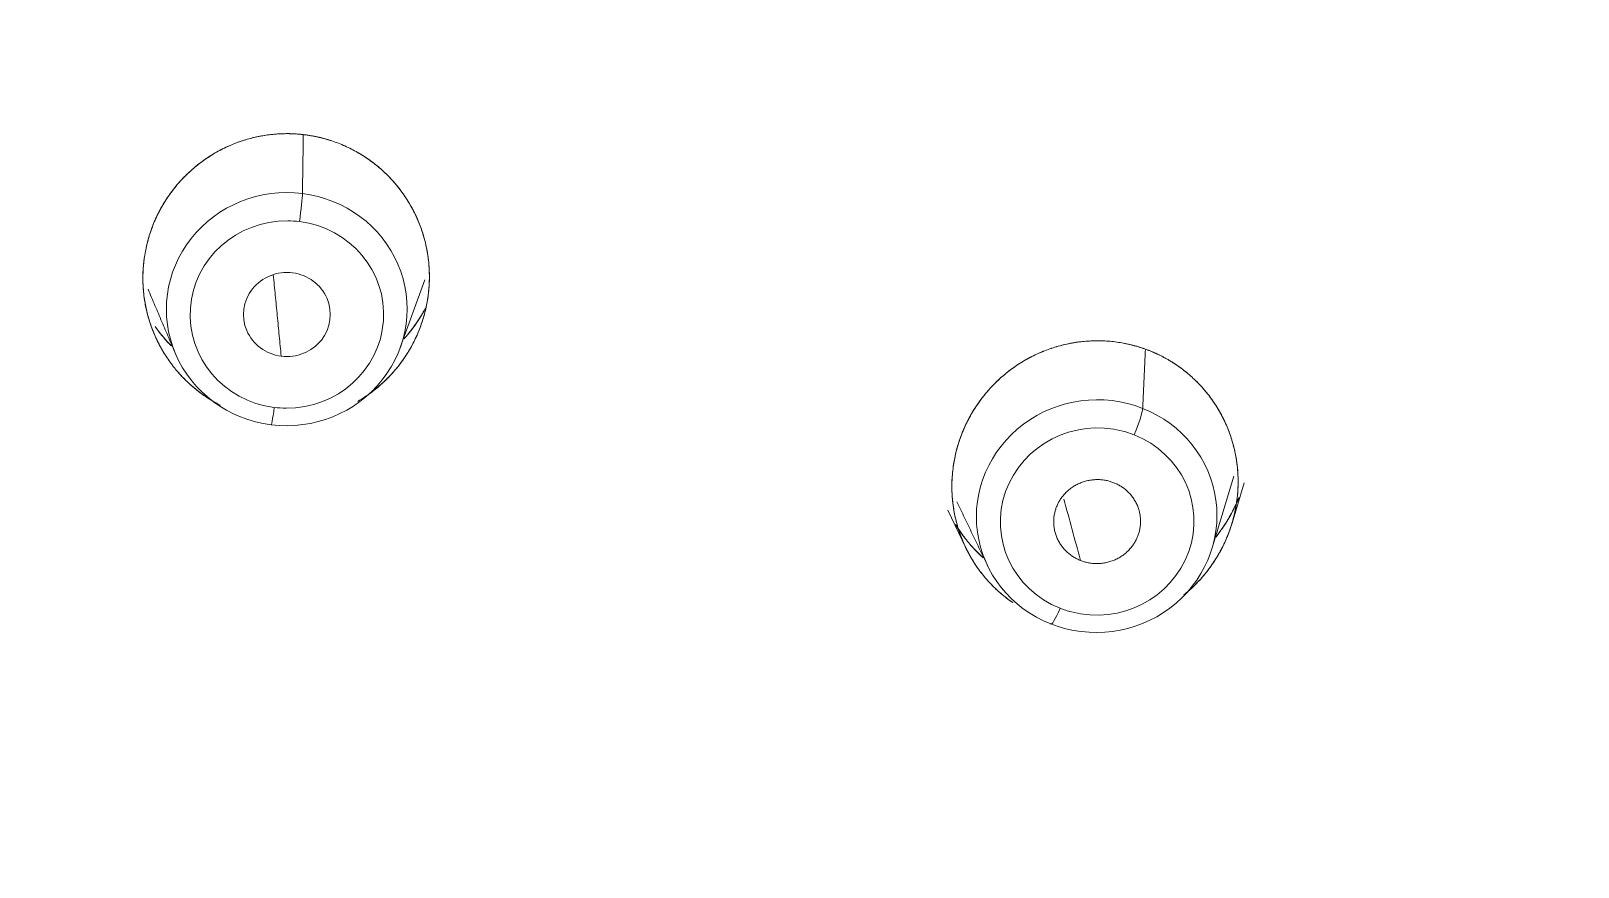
# Model space of a CAD drawing. Extents: x 5217 to 6345, y 0 to 827.
# Drawn here: x 5759.32 to 5778.92, y 525.26 to 535.85 of the extents above; entities that cross this region are included whole.
import ezdxf

# ---------------------------------------------------------------- set-up
doc = ezdxf.new("R2010")
doc.units = 0
doc.header["$LTSCALE"] = 30
doc.header["$MEASUREMENT"] = 0
doc.linetypes.add('HIDDEN2', pattern=[4.7625, 3.175, -1.5875])
doc.layers.add('1', color=7, linetype='CONTINUOUS')
doc.layers.add('2', color=1, linetype='HIDDEN2')

msp = doc.modelspace()

# ---------------------------------------------------------------- linework, layer by layer
at = {"layer": '1', "color": 7, "linetype": 'Continuous', "lineweight": 18}
for p, q in [((5763.996, 531.843), (5764.308, 532.701)), ((5774.286, 529.304), (5774.558, 530.214)), ((5774.536, 529.617), (5774.689, 530.129)), ((5774.536, 529.617), (5774.689, 530.129)), ((5770.934, 529.781), (5771.163, 529.306)), ((5770.934, 529.781), (5771.163, 529.306))]:
    msp.add_line(p, q, dxfattribs=at)
for centre, major_axis, ratio, start_param, end_param in [((5757.244, 496.519), (-59.628, 0), 0.953717, 3.141593, 6.283185), ((5757.244, 496.519), (-59.628, 0), 0.953717, 3.141593, 6.274276), ((5762.557, 532.33), (1.525, 0.042), 0.968013, 1.413714, 4.555307), ((5762.557, 532.33), (-1.525, -0.042), 0.968013, 1.413714, 4.555307), ((5762.559, 532.262), (0.55, 0.015), 0.968013, 1.413714, 4.555307), ((5762.559, 532.262), (-0.55, -0.015), 0.968013, 1.413714, 4.555307), ((5772.821, 529.707), (1.52, 0.12), 0.96695, 1.102538, 4.244131), ((5772.821, 529.707), (-1.52, -0.12), 0.96695, 1.102538, 4.244131)]:
    msp.add_ellipse(centre, major_axis=major_axis, ratio=ratio, start_param=start_param, end_param=end_param, dxfattribs=at)
at = {"layer": '1', "color": 7, "linetype": 'Continuous', "lineweight": 13}
for centre, major_axis, ratio, start_param, end_param in [((5762.717, 533.515), (-0.037, -0.298), 0.03925, 1.320179, 2.798792), ((5762.559, 532.262), (1.226, 0.033), 0.968013, 1.53649, 4.555307), ((5762.559, 532.262), (1.226, 0.033), 0.968013, 4.678082, 7.6969), ((5762.559, 532.262), (1.226, 0.033), 0.968013, 1.413714, 1.53649), ((5762.397, 531.16), (-0.037, -0.298), 0.03925, 6.124751, 7.603364), ((5762.559, 532.262), (1.226, 0.033), 0.968013, 4.555307, 4.678082), ((5772.827, 529.638), (1.223, 0.096), 0.96695, 1.225313, 4.244131), ((5773.289, 530.813), (-0.11, -0.279), 0.115075, 1.339702, 2.818315), ((5772.827, 529.638), (1.223, 0.096), 0.96695, 4.366906, 7.385723), ((5772.827, 529.638), (1.223, 0.096), 0.96695, 1.102538, 1.225313), ((5772.352, 528.616), (-0.11, -0.279), 0.115075, 6.144274, 7.622887), ((5772.827, 529.638), (1.223, 0.096), 0.96695, 4.244131, 4.366906)]:
    msp.add_ellipse(centre, major_axis=major_axis, ratio=ratio, start_param=start_param, end_param=end_param, dxfattribs=at)
at = {"layer": '1', "color": 7, "linetype": 'Continuous', "lineweight": 18}
for points, knots in [([(5759.712, 439.668), (5760.292, 439.691), (5761.968, 439.78), (5764.735, 440.04), (5767.995, 440.52), (5771.222, 441.172), (5774.407, 441.992), (5777.54, 442.979), (5780.611, 444.129), (5783.61, 445.439), (5786.529, 446.905), (5789.359, 448.523), (5792.092, 450.287), (5794.718, 452.192), (5797.229, 454.232), (5799.619, 456.402), (5801.88, 458.694), (5804.005, 461.101), (5805.987, 463.617), (5807.821, 466.233), (5809.501, 468.942), (5811.021, 471.735), (5812.378, 474.604), (5813.566, 477.54), (5814.583, 480.534), (5815.426, 483.576), (5816.091, 486.659), (5816.577, 489.772), (5816.882, 492.905), (5817.005, 496.05), (5816.947, 499.196), (5816.706, 502.335), (5816.285, 505.456), (5815.684, 508.55), (5814.904, 511.608), (5813.949, 514.62), (5812.822, 517.578), (5811.525, 520.471), (5810.063, 523.292), (5808.44, 526.031), (5806.66, 528.681), (5804.731, 531.234), (5802.657, 533.681), (5800.444, 536.015), (5798.1, 538.229), (5795.631, 540.316), (5793.045, 542.27), (5790.35, 544.085), (5787.555, 545.755), (5784.667, 547.276), (5781.695, 548.643), (5778.649, 549.85), (5775.538, 550.896), (5772.371, 551.776), (5769.157, 552.489), (5765.908, 553.031), (5762.632, 553.401), (5759.34, 553.598), (5756.041, 553.622), (5752.746, 553.471), (5749.464, 553.148), (5746.207, 552.652), (5742.982, 551.986), (5739.802, 551.151), (5736.674, 550.149), (5733.609, 548.985), (5730.617, 547.661), (5727.705, 546.181), (5724.883, 544.551), (5722.16, 542.774), (5719.544, 540.857), (5717.043, 538.805), (5714.664, 536.624), (5712.415, 534.322), (5710.302, 531.904), (5708.333, 529.379), (5706.512, 526.755), (5704.847, 524.038), (5703.34, 521.238), (5701.998, 518.363), (5700.825, 515.422), (5699.823, 512.423), (5698.996, 509.377), (5698.347, 506.291), (5697.877, 503.176), (5697.588, 500.041), (5697.48, 496.896), (5697.555, 493.75), (5697.811, 490.612), (5698.249, 487.493), (5698.866, 484.402), (5699.661, 481.348), (5700.631, 478.34), (5701.774, 475.388), (5703.085, 472.5), (5704.562, 469.686), (5706.199, 466.954), (5707.991, 464.313), (5709.934, 461.769), (5712.021, 459.332), (5714.245, 457.008), (5716.601, 454.805), (5719.08, 452.73), (5721.676, 450.788), (5724.38, 448.985), (5727.184, 447.328), (5730.08, 445.82), (5733.058, 444.468), (5736.111, 443.274), (5739.227, 442.243), (5742.399, 441.377), (5745.616, 440.68), (5748.868, 440.153), (5751.926, 439.822), (5753.898, 439.702), (5754.776, 439.668)], [0, 0, 0, 0, 0.004702, 0.013606, 0.022511, 0.031416, 0.040321, 0.049226, 0.058131, 0.067035, 0.07594, 0.084844, 0.093748, 0.102652, 0.111556, 0.120459, 0.129362, 0.138265, 0.147168, 0.15607, 0.164972, 0.173874, 0.182775, 0.191676, 0.200577, 0.209478, 0.218378, 0.227279, 0.236179, 0.245079, 0.253978, 0.262878, 0.271778, 0.280678, 0.289578, 0.298478, 0.307379, 0.316279, 0.32518, 0.334081, 0.342982, 0.351884, 0.360785, 0.369687, 0.37859, 0.387493, 0.396396, 0.405299, 0.414202, 0.423106, 0.43201, 0.440914, 0.449818, 0.458723, 0.467628, 0.476532, 0.485437, 0.494342, 0.503247, 0.512152, 0.521057, 0.529962, 0.538867, 0.547772, 0.556677, 0.565582, 0.574486, 0.583391, 0.592295, 0.601199, 0.610103, 0.619007, 0.62791, 0.636813, 0.645716, 0.654619, 0.663521, 0.672423, 0.681325, 0.690226, 0.699127, 0.708028, 0.716929, 0.725829, 0.734729, 0.743629, 0.752529, 0.761429, 0.770329, 0.779229, 0.788129, 0.797029, 0.805929, 0.814829, 0.82373, 0.832631, 0.841532, 0.850433, 0.859334, 0.868236, 0.877138, 0.886041, 0.894944, 0.903847, 0.91275, 0.921653, 0.930557, 0.939461, 0.948365, 0.95727, 0.966174, 0.975079, 0.983983, 0.992888, 1, 1, 1, 1]), ([(5793.07, 451.033), (5793.622, 451.416), (5795.04, 452.443), (5797.228, 454.234), (5799.62, 456.401), (5801.88, 458.694), (5804.005, 461.101), (5805.987, 463.617), (5807.821, 466.233), (5809.501, 468.942), (5811.021, 471.735), (5812.378, 474.604), (5813.566, 477.54), (5814.583, 480.534), (5815.426, 483.576), (5816.091, 486.659), (5816.577, 489.772), (5816.882, 492.905), (5817.005, 496.05), (5816.947, 499.196), (5816.706, 502.335), (5816.285, 505.456), (5815.684, 508.55), (5814.904, 511.608), (5813.949, 514.62), (5812.822, 517.578), (5811.525, 520.471), (5810.063, 523.292), (5808.44, 526.031), (5806.66, 528.681), (5804.731, 531.234), (5802.657, 533.681), (5800.444, 536.015), (5798.1, 538.229), (5795.631, 540.316), (5793.045, 542.27), (5790.35, 544.085), (5787.555, 545.755), (5784.667, 547.276), (5781.695, 548.643), (5778.649, 549.85), (5775.538, 550.896), (5772.371, 551.776), (5769.157, 552.489), (5765.908, 553.031), (5762.632, 553.401), (5759.34, 553.598), (5756.041, 553.622), (5752.746, 553.471), (5749.464, 553.148), (5746.207, 552.652), (5742.982, 551.986), (5739.802, 551.151), (5736.674, 550.149), (5733.609, 548.985), (5730.617, 547.661), (5727.705, 546.181), (5724.883, 544.551), (5722.16, 542.774), (5719.544, 540.857), (5717.043, 538.805), (5714.664, 536.624), (5712.415, 534.322), (5710.302, 531.904), (5708.333, 529.379), (5706.512, 526.755), (5704.847, 524.038), (5703.34, 521.238), (5701.998, 518.363), (5700.825, 515.422), (5699.823, 512.423), (5698.996, 509.377), (5698.347, 506.291), (5697.877, 503.176), (5697.588, 500.041), (5697.48, 496.896), (5697.555, 493.75), (5697.811, 490.612), (5698.249, 487.493), (5698.866, 484.402), (5699.661, 481.348), (5700.631, 478.34), (5701.774, 475.388), (5703.085, 472.5), (5704.562, 469.686), (5706.199, 466.954), (5707.991, 464.313), (5709.934, 461.769), (5712.021, 459.332), (5714.246, 457.009), (5716.6, 454.804), (5719.085, 452.736), (5720.978, 451.284), (5722.066, 450.56), (5722.254, 450.437)], [0, 0, 0, 0, 0.006833, 0.017845, 0.028856, 0.039868, 0.050878, 0.061889, 0.072899, 0.083908, 0.094918, 0.105926, 0.116935, 0.127943, 0.138951, 0.149959, 0.160966, 0.171973, 0.18298, 0.193987, 0.204994, 0.216001, 0.227008, 0.238016, 0.249023, 0.26003, 0.271038, 0.282046, 0.293055, 0.304063, 0.315072, 0.326082, 0.337091, 0.348102, 0.359112, 0.370123, 0.381134, 0.392146, 0.403157, 0.414169, 0.425182, 0.436194, 0.447207, 0.45822, 0.469233, 0.480246, 0.491259, 0.502272, 0.513286, 0.524299, 0.535313, 0.546326, 0.557339, 0.568352, 0.579365, 0.590378, 0.601391, 0.612403, 0.623416, 0.634428, 0.645439, 0.656451, 0.667462, 0.678472, 0.689483, 0.700493, 0.711502, 0.722512, 0.73352, 0.744529, 0.755537, 0.766545, 0.777553, 0.78856, 0.799567, 0.810574, 0.821581, 0.832588, 0.843595, 0.854602, 0.865609, 0.876617, 0.887624, 0.898632, 0.90964, 0.920649, 0.931657, 0.942666, 0.953676, 0.964686, 0.975696, 0.986706, 0.997717, 1, 1, 1, 1]), ([(5761.718, 531.111), (5761.696, 531.122), (5761.623, 531.161), (5761.503, 531.237), (5761.363, 531.345), (5761.234, 531.468), (5761.117, 531.603), (5761.014, 531.749), (5760.926, 531.904), (5760.853, 532.067), (5760.797, 532.236), (5760.758, 532.41), (5760.736, 532.588), (5760.732, 532.768), (5760.745, 532.949), (5760.777, 533.129), (5760.827, 533.306), (5760.894, 533.478), (5760.978, 533.642), (5761.079, 533.796), (5761.193, 533.939), (5761.321, 534.07), (5761.46, 534.186), (5761.609, 534.288), (5761.765, 534.374), (5761.929, 534.443), (5762.07, 534.488), (5762.184, 534.515), (5762.269, 534.531), (5762.356, 534.543), (5762.428, 534.549), (5762.486, 534.552), (5762.528, 534.553), (5762.571, 534.554), (5762.614, 534.553), (5762.657, 534.551), (5762.699, 534.548), (5762.742, 534.544), (5762.77, 534.541), (5762.785, 534.539)], [0, 0, 0, 0, 0.01427, 0.048982, 0.083694, 0.118662, 0.153884, 0.189171, 0.224356, 0.259398, 0.294649, 0.329818, 0.365096, 0.400613, 0.436249, 0.472256, 0.508582, 0.544911, 0.581228, 0.61726, 0.653408, 0.689002, 0.724703, 0.75991, 0.795061, 0.829752, 0.864479, 0.881576, 0.898638, 0.915702, 0.932804, 0.941226, 0.949633, 0.95803, 0.96642, 0.974808, 0.983198, 0.991594, 1, 1, 1, 1]), ([(5761.718, 531.111), (5761.696, 531.122), (5761.623, 531.161), (5761.503, 531.237), (5761.363, 531.345), (5761.234, 531.468), (5761.117, 531.603), (5761.014, 531.749), (5760.926, 531.904), (5760.853, 532.067), (5760.797, 532.236), (5760.758, 532.41), (5760.736, 532.588), (5760.732, 532.768), (5760.745, 532.949), (5760.777, 533.129), (5760.827, 533.306), (5760.894, 533.478), (5760.978, 533.642), (5761.079, 533.796), (5761.193, 533.939), (5761.321, 534.07), (5761.46, 534.186), (5761.609, 534.288), (5761.765, 534.374), (5761.929, 534.443), (5762.07, 534.488), (5762.184, 534.515), (5762.269, 534.531), (5762.356, 534.543), (5762.428, 534.549), (5762.486, 534.552), (5762.528, 534.553), (5762.571, 534.554), (5762.614, 534.553), (5762.657, 534.551), (5762.699, 534.548), (5762.742, 534.544), (5762.77, 534.541), (5762.785, 534.539)], [0, 0, 0, 0, 0.01427, 0.048982, 0.083694, 0.118662, 0.153884, 0.189171, 0.224356, 0.259398, 0.294649, 0.329818, 0.365096, 0.400613, 0.436249, 0.472256, 0.508582, 0.544911, 0.581228, 0.61726, 0.653408, 0.689002, 0.724703, 0.75991, 0.795061, 0.829752, 0.864479, 0.881576, 0.898638, 0.915702, 0.932804, 0.941226, 0.949633, 0.95803, 0.96642, 0.974808, 0.983198, 0.991594, 1, 1, 1, 1]), ([(5762.785, 534.539), (5762.777, 534.54), (5762.763, 534.542), (5762.742, 534.544), (5762.72, 534.546), (5762.698, 534.548), (5762.677, 534.55), (5762.655, 534.551), (5762.633, 534.552), (5762.611, 534.553), (5762.589, 534.553), (5762.567, 534.554), (5762.525, 534.553), (5762.462, 534.551), (5762.379, 534.545), (5762.297, 534.535), (5762.189, 534.517), (5762.055, 534.484), (5761.898, 534.431), (5761.742, 534.362), (5761.592, 534.277), (5761.455, 534.182), (5761.329, 534.076), (5761.21, 533.958), (5761.093, 533.817), (5760.99, 533.661), (5760.903, 533.498), (5760.853, 533.374), (5760.825, 533.292), (5760.808, 533.237), (5760.781, 533.138), (5760.758, 533.025), (5760.744, 532.914), (5760.734, 532.801), (5760.733, 532.681), (5760.741, 532.551), (5760.757, 532.426), (5760.785, 532.286), (5760.832, 532.126), (5760.895, 531.968), (5760.973, 531.816), (5761.062, 531.678), (5761.162, 531.548), (5761.277, 531.425), (5761.405, 531.311), (5761.531, 531.218), (5761.617, 531.166), (5761.655, 531.145)], [0, 0, 0, 0, 0.004305, 0.008619, 0.01294, 0.017269, 0.021607, 0.025952, 0.030305, 0.034667, 0.039036, 0.043414, 0.047799, 0.06427, 0.080769, 0.097296, 0.113852, 0.146036, 0.179076, 0.212852, 0.247387, 0.282133, 0.311961, 0.345955, 0.381877, 0.421468, 0.457596, 0.492503, 0.501097, 0.509727, 0.527132, 0.562397, 0.578816, 0.594621, 0.630055, 0.650939, 0.672915, 0.705721, 0.736633, 0.772706, 0.807777, 0.839507, 0.8712, 0.905991, 0.940319, 0.973544, 1, 1, 1, 1]), ([(5762.785, 534.539), (5762.777, 534.54), (5762.763, 534.542), (5762.742, 534.544), (5762.72, 534.546), (5762.698, 534.548), (5762.677, 534.55), (5762.655, 534.551), (5762.633, 534.552), (5762.611, 534.553), (5762.589, 534.553), (5762.567, 534.554), (5762.525, 534.553), (5762.462, 534.551), (5762.379, 534.545), (5762.297, 534.535), (5762.189, 534.517), (5762.055, 534.484), (5761.898, 534.431), (5761.742, 534.362), (5761.592, 534.277), (5761.455, 534.182), (5761.329, 534.076), (5761.21, 533.958), (5761.093, 533.817), (5760.99, 533.661), (5760.903, 533.498), (5760.853, 533.374), (5760.825, 533.292), (5760.808, 533.237), (5760.781, 533.138), (5760.758, 533.025), (5760.744, 532.914), (5760.734, 532.801), (5760.733, 532.681), (5760.741, 532.551), (5760.757, 532.426), (5760.785, 532.286), (5760.832, 532.126), (5760.895, 531.968), (5760.973, 531.816), (5761.062, 531.678), (5761.162, 531.548), (5761.277, 531.425), (5761.405, 531.311), (5761.526, 531.222), (5761.605, 531.173), (5761.638, 531.155)], [0, 0, 0, 0, 0.004323, 0.008653, 0.012992, 0.017339, 0.021694, 0.026057, 0.030428, 0.034807, 0.039194, 0.043589, 0.047993, 0.064529, 0.081095, 0.097689, 0.114312, 0.146626, 0.179799, 0.213711, 0.248387, 0.283273, 0.313221, 0.347353, 0.38342, 0.42317, 0.459445, 0.494492, 0.503121, 0.511785, 0.529261, 0.564668, 0.581154, 0.597023, 0.6326, 0.653568, 0.675632, 0.708571, 0.739609, 0.775827, 0.811039, 0.842898, 0.874719, 0.909651, 0.944117, 0.977476, 1, 1, 1, 1]), ([(5763.456, 531.161), (5763.464, 531.166), (5763.524, 531.201), (5763.624, 531.268), (5763.753, 531.374), (5763.874, 531.49), (5763.989, 531.626), (5764.088, 531.769), (5764.176, 531.925), (5764.252, 532.098), (5764.3, 532.25), (5764.327, 532.367), (5764.339, 532.432), (5764.348, 532.493), (5764.356, 532.557), (5764.363, 532.634), (5764.366, 532.723), (5764.364, 532.818), (5764.357, 532.923), (5764.341, 533.044), (5764.316, 533.168), (5764.281, 533.293), (5764.238, 533.414), (5764.18, 533.547), (5764.104, 533.687), (5764.002, 533.837), (5763.883, 533.98), (5763.748, 534.111), (5763.605, 534.223), (5763.48, 534.303), (5763.376, 534.359), (5763.295, 534.398), (5763.212, 534.432), (5763.143, 534.457), (5763.089, 534.474), (5763.052, 534.485), (5763.014, 534.496), (5762.976, 534.505), (5762.937, 534.514), (5762.899, 534.521), (5762.861, 534.528), (5762.823, 534.534), (5762.797, 534.538), (5762.785, 534.539)], [0, 0, 0, 0, 0.005945, 0.045649, 0.07977, 0.116173, 0.15656, 0.197756, 0.230766, 0.275447, 0.323058, 0.335877, 0.355467, 0.366596, 0.377408, 0.398257, 0.417989, 0.436509, 0.461273, 0.488149, 0.517142, 0.545616, 0.574126, 0.60267, 0.641899, 0.679797, 0.722896, 0.764997, 0.804914, 0.843127, 0.862996, 0.882849, 0.902688, 0.922512, 0.93124, 0.939939, 0.948608, 0.957247, 0.965857, 0.974437, 0.982987, 0.991508, 1, 1, 1, 1]), ([(5762.785, 534.539), (5762.792, 534.538), (5762.806, 534.537), (5762.828, 534.533), (5762.85, 534.53), (5762.872, 534.526), (5762.893, 534.522), (5762.915, 534.518), (5762.936, 534.514), (5762.958, 534.509), (5762.979, 534.504), (5763.001, 534.499), (5763.022, 534.493), (5763.043, 534.487), (5763.064, 534.481), (5763.086, 534.475), (5763.107, 534.468), (5763.149, 534.455), (5763.213, 534.432), (5763.296, 534.397), (5763.377, 534.359), (5763.483, 534.301), (5763.612, 534.219), (5763.756, 534.104), (5763.888, 533.974), (5764.045, 533.783), (5764.206, 533.519), (5764.307, 533.229), (5764.351, 532.99), (5764.366, 532.808), (5764.364, 532.625), (5764.344, 532.444), (5764.305, 532.267), (5764.25, 532.096), (5764.179, 531.933), (5764.095, 531.78), (5763.998, 531.637), (5763.888, 531.505), (5763.765, 531.384), (5763.65, 531.289), (5763.575, 531.236), (5763.547, 531.218)], [0, 0, 0, 0, 0.004963, 0.009924, 0.014885, 0.019845, 0.024806, 0.029767, 0.034731, 0.039696, 0.044665, 0.049638, 0.054615, 0.059597, 0.064585, 0.069579, 0.07458, 0.079588, 0.099898, 0.12016, 0.140416, 0.160712, 0.202434, 0.243956, 0.285688, 0.328038, 0.411961, 0.494452, 0.535626, 0.577039, 0.618848, 0.660029, 0.700883, 0.741999, 0.782051, 0.821593, 0.860432, 0.89918, 0.938249, 0.977435, 1, 1, 1, 1]), ([(5763.456, 531.161), (5763.464, 531.166), (5763.524, 531.201), (5763.624, 531.268), (5763.753, 531.374), (5763.874, 531.49), (5763.989, 531.626), (5764.088, 531.769), (5764.176, 531.925), (5764.252, 532.098), (5764.3, 532.25), (5764.327, 532.367), (5764.339, 532.432), (5764.348, 532.493), (5764.356, 532.557), (5764.363, 532.634), (5764.366, 532.723), (5764.364, 532.818), (5764.357, 532.923), (5764.341, 533.044), (5764.316, 533.168), (5764.281, 533.293), (5764.238, 533.414), (5764.18, 533.547), (5764.104, 533.687), (5764.002, 533.837), (5763.883, 533.98), (5763.748, 534.111), (5763.605, 534.223), (5763.48, 534.303), (5763.376, 534.359), (5763.295, 534.398), (5763.212, 534.432), (5763.143, 534.457), (5763.089, 534.474), (5763.052, 534.485), (5763.014, 534.496), (5762.976, 534.505), (5762.937, 534.514), (5762.899, 534.521), (5762.861, 534.528), (5762.823, 534.534), (5762.797, 534.538), (5762.785, 534.539)], [0, 0, 0, 0, 0.005945, 0.045649, 0.07977, 0.116173, 0.15656, 0.197756, 0.230766, 0.275447, 0.323058, 0.335877, 0.355467, 0.366596, 0.377408, 0.398257, 0.417989, 0.436509, 0.461273, 0.488149, 0.517142, 0.545616, 0.574126, 0.60267, 0.641899, 0.679797, 0.722896, 0.764997, 0.804914, 0.843127, 0.862996, 0.882849, 0.902688, 0.922512, 0.93124, 0.939939, 0.948608, 0.957247, 0.965857, 0.974437, 0.982987, 0.991508, 1, 1, 1, 1]), ([(5762.785, 534.539), (5762.792, 534.538), (5762.806, 534.537), (5762.828, 534.533), (5762.85, 534.53), (5762.872, 534.526), (5762.893, 534.522), (5762.915, 534.518), (5762.936, 534.514), (5762.958, 534.509), (5762.979, 534.504), (5763.001, 534.499), (5763.022, 534.493), (5763.043, 534.487), (5763.064, 534.481), (5763.086, 534.475), (5763.107, 534.468), (5763.149, 534.455), (5763.213, 534.432), (5763.296, 534.397), (5763.377, 534.359), (5763.483, 534.301), (5763.612, 534.219), (5763.756, 534.104), (5763.888, 533.974), (5764.045, 533.783), (5764.206, 533.519), (5764.307, 533.229), (5764.351, 532.99), (5764.366, 532.808), (5764.364, 532.625), (5764.344, 532.444), (5764.305, 532.267), (5764.25, 532.096), (5764.179, 531.933), (5764.095, 531.78), (5763.998, 531.637), (5763.888, 531.505), (5763.765, 531.384), (5763.65, 531.289), (5763.575, 531.236), (5763.547, 531.218)], [0, 0, 0, 0, 0.004963, 0.009924, 0.014885, 0.019845, 0.024806, 0.029767, 0.034731, 0.039696, 0.044665, 0.049638, 0.054615, 0.059597, 0.064585, 0.069579, 0.07458, 0.079588, 0.099898, 0.12016, 0.140416, 0.160712, 0.202434, 0.243956, 0.285688, 0.328038, 0.411961, 0.494452, 0.535626, 0.577039, 0.618848, 0.660029, 0.700883, 0.741999, 0.782051, 0.821593, 0.860432, 0.89918, 0.938249, 0.977435, 1, 1, 1, 1]), ([(5764.045, 531.954), (5764.064, 531.976), (5764.129, 532.051), (5764.219, 532.175), (5764.282, 532.282), (5764.307, 532.329)], [0, 0, 0, 0, 0.191019, 0.647991, 1, 1, 1, 1]), ([(5764.307, 532.329), (5764.282, 532.282), (5764.216, 532.172), (5764.127, 532.05), (5764.064, 531.975), (5764.047, 531.957)], [0, 0, 0, 0, 0.354964, 0.839594, 1, 1, 1, 1]), ([(5764.096, 532.013), (5764.121, 532.044), (5764.186, 532.128), (5764.255, 532.234), (5764.297, 532.31), (5764.307, 532.328)], [0, 0, 0, 0, 0.313226, 0.837996, 1, 1, 1, 1]), ([(5764.316, 532.346), (5764.304, 532.322), (5764.255, 532.235), (5764.187, 532.131), (5764.127, 532.053), (5764.111, 532.033)], [0, 0, 0, 0, 0.217319, 0.796702, 1, 1, 1, 1]), ([(5761.095, 531.863), (5761.094, 531.865), (5761.046, 531.913), (5760.974, 531.994), (5760.91, 532.078), (5760.888, 532.11)], [0, 0, 0, 0, 0.021046, 0.637422, 1, 1, 1, 1]), ([(5761.089, 531.869), (5761.07, 531.888), (5761.012, 531.951), (5760.957, 532.017), (5760.922, 532.063)], [0, 0, 0, 0, 0.315463, 1, 1, 1, 1]), ([(5760.949, 532.029), (5760.952, 532.025), (5760.99, 531.978), (5761.029, 531.933), (5761.067, 531.893)], [0, 0, 0, 0, 0.083107, 1, 1, 1, 1]), ([(5760.987, 531.983), (5761.002, 531.964), (5761.035, 531.926), (5761.07, 531.889), (5761.089, 531.87)], [0, 0, 0, 0, 0.47247, 1, 1, 1, 1]), ([(5773.489, 531.804), (5773.482, 531.807), (5773.469, 531.812), (5773.449, 531.819), (5773.43, 531.826), (5773.41, 531.833), (5773.39, 531.84), (5773.369, 531.846), (5773.349, 531.853), (5773.329, 531.859), (5773.308, 531.864), (5773.288, 531.87), (5773.267, 531.875), (5773.246, 531.88), (5773.225, 531.885), (5773.204, 531.89), (5773.183, 531.894), (5773.141, 531.902), (5773.076, 531.913), (5772.99, 531.923), (5772.903, 531.928), (5772.835, 531.929), (5772.742, 531.928), (5772.622, 531.92), (5772.456, 531.893), (5772.288, 531.849), (5772.128, 531.791), (5771.975, 531.719), (5771.822, 531.63), (5771.667, 531.517), (5771.536, 531.398), (5771.433, 531.286), (5771.356, 531.19), (5771.294, 531.102), (5771.241, 531.017), (5771.191, 530.927), (5771.149, 530.841), (5771.12, 530.772), (5771.104, 530.729), (5771.085, 530.677), (5771.052, 530.575), (5771.012, 530.412), (5770.989, 530.229), (5770.984, 530.046), (5770.995, 529.873), (5771.026, 529.691), (5771.072, 529.525), (5771.132, 529.365), (5771.209, 529.21), (5771.304, 529.058), (5771.411, 528.92), (5771.509, 528.816), (5771.593, 528.738), (5771.661, 528.682), (5771.716, 528.641), (5771.749, 528.618), (5771.758, 528.612)], [0, 0, 0, 0, 0.003971, 0.007948, 0.011931, 0.015921, 0.019918, 0.02392, 0.027929, 0.031944, 0.035966, 0.039994, 0.044028, 0.048069, 0.052116, 0.05617, 0.06023, 0.064296, 0.080676, 0.09705, 0.113419, 0.129783, 0.135446, 0.166028, 0.197545, 0.230347, 0.263646, 0.293169, 0.325602, 0.362888, 0.401043, 0.425298, 0.448494, 0.470632, 0.485926, 0.504967, 0.529026, 0.539926, 0.547305, 0.554995, 0.571347, 0.60807, 0.649599, 0.675528, 0.712156, 0.748144, 0.780298, 0.810333, 0.844931, 0.879133, 0.912026, 0.944034, 0.960631, 0.977239, 0.993861, 1, 1, 1, 1]), ([(5771.758, 528.611), (5771.748, 528.618), (5771.715, 528.641), (5771.66, 528.683), (5771.593, 528.739), (5771.507, 528.817), (5771.407, 528.924), (5771.3, 529.063), (5771.207, 529.213), (5771.129, 529.373), (5771.067, 529.54), (5771.022, 529.712), (5770.994, 529.887), (5770.983, 530.065), (5770.99, 530.243), (5771.015, 530.421), (5771.056, 530.596), (5771.116, 530.767), (5771.192, 530.934), (5771.286, 531.093), (5771.395, 531.243), (5771.518, 531.381), (5771.654, 531.505), (5771.801, 531.616), (5771.957, 531.711), (5772.121, 531.789), (5772.291, 531.851), (5772.464, 531.895), (5772.64, 531.922), (5772.786, 531.93), (5772.903, 531.928), (5772.99, 531.923), (5773.076, 531.913), (5773.147, 531.901), (5773.204, 531.89), (5773.245, 531.881), (5773.287, 531.87), (5773.328, 531.859), (5773.368, 531.847), (5773.409, 531.834), (5773.449, 531.819), (5773.475, 531.809), (5773.489, 531.804)], [0, 0, 0, 0, 0.0065, 0.022984, 0.039465, 0.055988, 0.089229, 0.122474, 0.155959, 0.189694, 0.223483, 0.257183, 0.290738, 0.324501, 0.358179, 0.391967, 0.42598, 0.460109, 0.494593, 0.52938, 0.564174, 0.598951, 0.633463, 0.668077, 0.702168, 0.736355, 0.770074, 0.803734, 0.836958, 0.870214, 0.886588, 0.902929, 0.91927, 0.935648, 0.943714, 0.951765, 0.959806, 0.967841, 0.975874, 0.983909, 0.99195, 1, 1, 1, 1]), ([(5771.758, 528.611), (5771.748, 528.618), (5771.715, 528.641), (5771.66, 528.683), (5771.593, 528.739), (5771.507, 528.817), (5771.407, 528.924), (5771.3, 529.063), (5771.207, 529.213), (5771.129, 529.373), (5771.067, 529.54), (5771.022, 529.712), (5770.994, 529.887), (5770.983, 530.065), (5770.99, 530.243), (5771.015, 530.421), (5771.056, 530.596), (5771.116, 530.767), (5771.192, 530.934), (5771.286, 531.093), (5771.395, 531.243), (5771.518, 531.381), (5771.654, 531.505), (5771.801, 531.616), (5771.957, 531.711), (5772.121, 531.789), (5772.291, 531.851), (5772.464, 531.895), (5772.64, 531.922), (5772.786, 531.93), (5772.903, 531.928), (5772.99, 531.923), (5773.076, 531.913), (5773.147, 531.901), (5773.204, 531.89), (5773.245, 531.881), (5773.287, 531.87), (5773.328, 531.859), (5773.368, 531.847), (5773.409, 531.834), (5773.449, 531.819), (5773.475, 531.809), (5773.489, 531.804)], [0, 0, 0, 0, 0.0065, 0.022984, 0.039465, 0.055988, 0.089229, 0.122474, 0.155959, 0.189694, 0.223483, 0.257183, 0.290738, 0.324501, 0.358179, 0.391967, 0.42598, 0.460109, 0.494593, 0.52938, 0.564174, 0.598951, 0.633463, 0.668077, 0.702168, 0.736355, 0.770074, 0.803734, 0.836958, 0.870214, 0.886588, 0.902929, 0.91927, 0.935648, 0.943714, 0.951765, 0.959806, 0.967841, 0.975874, 0.983909, 0.99195, 1, 1, 1, 1]), ([(5773.489, 531.804), (5773.482, 531.807), (5773.469, 531.812), (5773.449, 531.819), (5773.43, 531.826), (5773.41, 531.833), (5773.39, 531.84), (5773.369, 531.846), (5773.349, 531.853), (5773.329, 531.859), (5773.308, 531.864), (5773.288, 531.87), (5773.267, 531.875), (5773.246, 531.88), (5773.225, 531.885), (5773.204, 531.89), (5773.183, 531.894), (5773.141, 531.902), (5773.076, 531.913), (5772.99, 531.923), (5772.903, 531.928), (5772.835, 531.929), (5772.742, 531.928), (5772.622, 531.92), (5772.456, 531.893), (5772.288, 531.849), (5772.128, 531.791), (5771.975, 531.719), (5771.822, 531.63), (5771.667, 531.517), (5771.536, 531.398), (5771.433, 531.286), (5771.356, 531.19), (5771.294, 531.102), (5771.241, 531.017), (5771.191, 530.927), (5771.149, 530.841), (5771.12, 530.772), (5771.104, 530.729), (5771.085, 530.677), (5771.052, 530.575), (5771.012, 530.412), (5770.989, 530.229), (5770.984, 530.046), (5770.995, 529.873), (5771.026, 529.691), (5771.072, 529.525), (5771.132, 529.365), (5771.209, 529.21), (5771.304, 529.058), (5771.411, 528.92), (5771.509, 528.816), (5771.593, 528.738), (5771.661, 528.682), (5771.716, 528.641), (5771.749, 528.618), (5771.758, 528.612)], [0, 0, 0, 0, 0.003971, 0.007948, 0.011931, 0.015921, 0.019918, 0.02392, 0.027929, 0.031944, 0.035966, 0.039994, 0.044028, 0.048069, 0.052116, 0.05617, 0.06023, 0.064296, 0.080676, 0.09705, 0.113419, 0.129783, 0.135446, 0.166028, 0.197545, 0.230347, 0.263646, 0.293169, 0.325602, 0.362888, 0.401043, 0.425298, 0.448494, 0.470632, 0.485926, 0.504967, 0.529026, 0.539926, 0.547305, 0.554995, 0.571347, 0.60807, 0.649599, 0.675528, 0.712156, 0.748144, 0.780298, 0.810333, 0.844931, 0.879133, 0.912026, 0.944034, 0.960631, 0.977239, 0.993861, 1, 1, 1, 1]), ([(5773.489, 531.804), (5773.495, 531.801), (5773.509, 531.796), (5773.529, 531.788), (5773.549, 531.779), (5773.569, 531.77), (5773.589, 531.761), (5773.609, 531.751), (5773.628, 531.742), (5773.648, 531.732), (5773.667, 531.722), (5773.686, 531.711), (5773.706, 531.701), (5773.725, 531.69), (5773.744, 531.679), (5773.762, 531.668), (5773.781, 531.656), (5773.819, 531.632), (5773.874, 531.594), (5773.945, 531.541), (5774.013, 531.483), (5774.101, 531.401), (5774.204, 531.29), (5774.314, 531.143), (5774.408, 530.985), (5774.511, 530.761), (5774.597, 530.466), (5774.621, 530.16), (5774.602, 529.919), (5774.57, 529.738), (5774.522, 529.562), (5774.455, 529.392), (5774.373, 529.23), (5774.276, 529.078), (5774.166, 528.937), (5774.058, 528.823), (5773.985, 528.758), (5773.955, 528.732)], [0, 0, 0, 0, 0.00585, 0.011699, 0.017547, 0.023394, 0.029242, 0.035091, 0.040942, 0.046795, 0.052653, 0.058515, 0.064382, 0.070255, 0.076134, 0.082021, 0.087917, 0.093821, 0.117764, 0.141649, 0.165527, 0.189452, 0.238646, 0.287596, 0.336786, 0.3867, 0.485655, 0.582874, 0.631416, 0.680231, 0.729517, 0.778062, 0.826219, 0.87469, 0.921901, 0.968518, 1, 1, 1, 1]), ([(5773.489, 531.804), (5773.495, 531.801), (5773.509, 531.796), (5773.529, 531.788), (5773.549, 531.779), (5773.569, 531.77), (5773.589, 531.761), (5773.609, 531.751), (5773.628, 531.742), (5773.648, 531.732), (5773.667, 531.722), (5773.686, 531.711), (5773.706, 531.701), (5773.725, 531.69), (5773.744, 531.679), (5773.762, 531.668), (5773.781, 531.656), (5773.819, 531.632), (5773.874, 531.594), (5773.945, 531.541), (5774.013, 531.483), (5774.101, 531.401), (5774.204, 531.29), (5774.314, 531.143), (5774.408, 530.985), (5774.511, 530.761), (5774.597, 530.466), (5774.621, 530.16), (5774.602, 529.919), (5774.57, 529.738), (5774.522, 529.562), (5774.455, 529.392), (5774.373, 529.23), (5774.276, 529.078), (5774.166, 528.937), (5774.058, 528.823), (5773.985, 528.758), (5773.955, 528.732)], [0, 0, 0, 0, 0.00585, 0.011699, 0.017547, 0.023394, 0.029242, 0.035091, 0.040942, 0.046795, 0.052653, 0.058515, 0.064382, 0.070255, 0.076134, 0.082021, 0.087917, 0.093821, 0.117764, 0.141649, 0.165527, 0.189452, 0.238646, 0.287596, 0.336786, 0.3867, 0.485655, 0.582874, 0.631416, 0.680231, 0.729517, 0.778062, 0.826219, 0.87469, 0.921901, 0.968518, 1, 1, 1, 1]), ([(5773.926, 528.709), (5773.966, 528.742), (5774.043, 528.809), (5774.161, 528.931), (5774.279, 529.08), (5774.363, 529.215), (5774.419, 529.321), (5774.448, 529.381), (5774.472, 529.438), (5774.496, 529.498), (5774.522, 529.571), (5774.548, 529.656), (5774.571, 529.748), (5774.591, 529.852), (5774.607, 529.973), (5774.614, 530.099), (5774.613, 530.228), (5774.602, 530.356), (5774.58, 530.499), (5774.542, 530.653), (5774.483, 530.824), (5774.405, 530.991), (5774.307, 531.152), (5774.198, 531.296), (5774.098, 531.404), (5774.013, 531.483), (5773.944, 531.541), (5773.873, 531.595), (5773.813, 531.636), (5773.766, 531.666), (5773.732, 531.686), (5773.698, 531.705), (5773.664, 531.724), (5773.629, 531.741), (5773.595, 531.758), (5773.56, 531.774), (5773.524, 531.79), (5773.501, 531.799), (5773.489, 531.804)], [0, 0, 0, 0, 0.040932, 0.080395, 0.13381, 0.190729, 0.206054, 0.229473, 0.242777, 0.255703, 0.280628, 0.304216, 0.326357, 0.355963, 0.388092, 0.422752, 0.456793, 0.490875, 0.525, 0.571897, 0.617204, 0.668728, 0.719058, 0.766779, 0.812461, 0.836214, 0.859948, 0.883665, 0.907365, 0.917799, 0.928198, 0.938561, 0.948889, 0.959182, 0.96944, 0.979662, 0.989848, 1, 1, 1, 1]), ([(5773.926, 528.709), (5773.966, 528.742), (5774.043, 528.809), (5774.161, 528.931), (5774.279, 529.08), (5774.363, 529.215), (5774.419, 529.321), (5774.448, 529.381), (5774.472, 529.438), (5774.496, 529.498), (5774.522, 529.571), (5774.548, 529.656), (5774.571, 529.748), (5774.591, 529.852), (5774.607, 529.973), (5774.614, 530.099), (5774.613, 530.228), (5774.602, 530.356), (5774.58, 530.499), (5774.542, 530.653), (5774.483, 530.824), (5774.405, 530.991), (5774.307, 531.152), (5774.198, 531.296), (5774.098, 531.404), (5774.013, 531.483), (5773.944, 531.541), (5773.873, 531.595), (5773.813, 531.636), (5773.766, 531.666), (5773.732, 531.686), (5773.698, 531.705), (5773.664, 531.724), (5773.629, 531.741), (5773.595, 531.758), (5773.56, 531.774), (5773.524, 531.79), (5773.501, 531.799), (5773.489, 531.804)], [0, 0, 0, 0, 0.040932, 0.080395, 0.13381, 0.190729, 0.206054, 0.229473, 0.242777, 0.255703, 0.280628, 0.304216, 0.326357, 0.355963, 0.388092, 0.422752, 0.456793, 0.490875, 0.525, 0.571897, 0.617204, 0.668728, 0.719058, 0.766779, 0.812461, 0.836214, 0.859948, 0.883665, 0.907365, 0.917799, 0.928198, 0.938561, 0.948889, 0.959182, 0.96944, 0.979662, 0.989848, 1, 1, 1, 1]), ([(5774.385, 529.514), (5774.4, 529.534), (5774.453, 529.61), (5774.535, 529.746), (5774.595, 529.872), (5774.622, 529.939), (5774.624, 529.944)], [0, 0, 0, 0, 0.150989, 0.560064, 0.969504, 1, 1, 1, 1]), ([(5774.565, 529.813), (5774.561, 529.803), (5774.545, 529.773), (5774.51, 529.706), (5774.455, 529.613), (5774.391, 529.52), (5774.348, 529.463), (5774.329, 529.439)], [0, 0, 0, 0, 0.069418, 0.230685, 0.514892, 0.799412, 1, 1, 1, 1]), ([(5774.334, 529.445), (5774.351, 529.467), (5774.41, 529.544), (5774.485, 529.66), (5774.538, 529.758), (5774.556, 529.794)], [0, 0, 0, 0, 0.195453, 0.702657, 1, 1, 1, 1]), ([(5774.606, 529.901), (5774.605, 529.898), (5774.597, 529.881), (5774.576, 529.835), (5774.523, 529.727), (5774.443, 529.592), (5774.37, 529.491), (5774.339, 529.451)], [0, 0, 0, 0, 0.020902, 0.105535, 0.288289, 0.709874, 1, 1, 1, 1]), ([(5771.154, 529.425), (5771.152, 529.429), (5771.11, 529.482), (5771.069, 529.542), (5771.034, 529.599), (5771.032, 529.603)], [0, 0, 0, 0, 0.062821, 0.937027, 1, 1, 1, 1]), ([(5771.032, 529.602), (5771.034, 529.599), (5771.069, 529.543), (5771.109, 529.484), (5771.151, 529.43), (5771.154, 529.425)], [0, 0, 0, 0, 0.049971, 0.921892, 1, 1, 1, 1]), ([(5771.042, 529.585), (5771.06, 529.556), (5771.114, 529.475), (5771.213, 529.348), (5771.312, 529.244), (5771.37, 529.19), (5771.381, 529.179)], [0, 0, 0, 0, 0.192386, 0.55138, 0.912836, 1, 1, 1, 1]), ([(5771.234, 529.329), (5771.243, 529.319), (5771.286, 529.271), (5771.331, 529.225), (5771.369, 529.19)], [0, 0, 0, 0, 0.205985, 1, 1, 1, 1]), ([(5771.37, 529.19), (5771.333, 529.224), (5771.287, 529.27), (5771.244, 529.318), (5771.234, 529.329)], [0, 0, 0, 0, 0.775409, 1, 1, 1, 1]), ([(5771.381, 529.18), (5771.37, 529.19), (5771.331, 529.226), (5771.294, 529.264), (5771.268, 529.291)], [0, 0, 0, 0, 0.290791, 1, 1, 1, 1])]:
    msp.add_open_spline(points, degree=3, knots=knots, dxfattribs=at)
for points, weights, knots in [([(5816.872, 496.519), (5816.872, 553.388), (5757.244, 553.388), (5697.616, 553.388), (5697.616, 496.519)], [1, 0.707106781187, 1, 0.707106781187, 1], [0, 0, 0, 0.5, 0.5, 1, 1, 1]), ([(5816.872, 496.519), (5816.872, 553.388), (5757.244, 553.388), (5698.144, 553.388), (5697.618, 497.026)], [1, 0.707106781187, 1, 0.708948655878, 0.996339416072], [0, 0, 0, 0.501577, 0.501577, 1, 1, 1]), ([(5773.037, 530.131), (5772.529, 530.331), (5772.318, 529.839), (5772.108, 529.346), (5772.616, 529.145)], [1, 0.707106781184, 1, 0.707106781184, 1], [0, 0, 0, 0.5, 0.5, 1, 1, 1]), ([(5773.037, 530.131), (5773.545, 529.93), (5773.335, 529.437), (5773.125, 528.945), (5772.616, 529.145)], [1, 0.707106781181, 1, 0.707106781181, 1], [0, 0, 0, 0.5, 0.5, 1, 1, 1])]:
    msp.add_rational_spline(points, weights, degree=2, knots=knots, dxfattribs=at)
at = {"layer": '1', "color": 7, "linetype": 'Continuous', "lineweight": 13}
for points, degree in [([(5762.756, 533.794), (5762.767, 534.538)], 1), ([(5762.487, 531.734), (5762.387, 532.762)], 1), ([(5773.404, 531.073), (5773.438, 531.814)], 1), ([(5772.616, 529.145), (5772.546, 529.404), (5772.475, 529.663), (5772.405, 529.922)], 3)]:
    msp.add_open_spline(points, degree=degree, dxfattribs=at)
at = {"layer": '1', "color": 7, "linetype": 'Continuous', "lineweight": 18}
for points in [[(5760.799, 532.582), (5761.15, 531.759)], [(5771.05, 529.887), (5771.439, 529.078)]]:
    msp.add_open_spline(points, degree=1, dxfattribs=at)
at = {"layer": '2', "color": 7, "linetype": 'Continuous', "lineweight": 18}
msp.add_ellipse((5757.244, 496.914), major_axis=(-59.996, 0), ratio=0.953717, start_param=2.930106, end_param=4.712389, dxfattribs=at)
for points, knots in [([(5817.081, 500.995), (5817.01, 501.986), (5816.805, 504.043), (5816.311, 507.152), (5815.621, 510.314), (5814.747, 513.44), (5813.69, 516.52), (5812.453, 519.545), (5811.037, 522.505), (5809.446, 525.39), (5807.683, 528.193), (5805.749, 530.906), (5803.642, 533.529), (5801.443, 535.962), (5799.181, 538.202), (5796.888, 540.249), (5794.488, 542.177), (5791.989, 543.98), (5789.398, 545.655), (5786.724, 547.196), (5783.974, 548.598), (5781.16, 549.859), (5778.291, 550.975), (5775.383, 551.941), (5772.455, 552.756), (5769.544, 553.415), (5766.696, 553.918), (5764.173, 554.246), (5761.945, 554.45), (5759.724, 554.583), (5758.153, 554.617), (5757.244, 554.617)], [0, 0, 0, 0, 0.034187, 0.071218, 0.108335, 0.145544, 0.182846, 0.220249, 0.257758, 0.295383, 0.333134, 0.371027, 0.409194, 0.447875, 0.482652, 0.517432, 0.552208, 0.586973, 0.621721, 0.656439, 0.691114, 0.725722, 0.760226, 0.794566, 0.82863, 0.862183, 0.894634, 0.925537, 0.947362, 0.969579, 1, 1, 1, 1]), ([(5815.787, 509.491), (5815.724, 509.763), (5815.406, 511.085), (5814.747, 513.44), (5813.69, 516.52), (5812.453, 519.545), (5811.037, 522.505), (5809.446, 525.39), (5807.683, 528.193), (5805.749, 530.906), (5803.642, 533.529), (5801.443, 535.962), (5799.181, 538.202), (5796.888, 540.249), (5794.488, 542.177), (5791.989, 543.98), (5789.398, 545.655), (5786.724, 547.196), (5783.974, 548.598), (5781.16, 549.859), (5778.291, 550.975), (5775.383, 551.941), (5772.455, 552.756), (5769.544, 553.415), (5766.696, 553.918), (5764.173, 554.246), (5761.945, 554.45), (5759.724, 554.583), (5758.153, 554.617), (5757.244, 554.617)], [0, 0, 0, 0, 0.010647, 0.051932, 0.093322, 0.134822, 0.17644, 0.218187, 0.260075, 0.302119, 0.344467, 0.387386, 0.425973, 0.464563, 0.503149, 0.541723, 0.580278, 0.6188, 0.657273, 0.695672, 0.733957, 0.77206, 0.809856, 0.847084, 0.883091, 0.917379, 0.941595, 0.966247, 1, 1, 1, 1])]:
    msp.add_open_spline(points, degree=3, knots=knots, dxfattribs=at)
for points, weights, knots in [([(5816.793, 500.826), (5814.284, 534.77), (5781.748, 548.738), (5780.301, 549.359), (5778.822, 549.906), (5724.612, 569.95), (5702.172, 518.796), (5698.494, 510.411), (5697.736, 501.351)], [0.925008169637, 0.825553196241, 1, 0.999647191397, 1, 0.716378052159, 1, 0.939059780537, 0.904307311186], [0, 0, 0, 0.343999, 0.343999, 0.358407, 0.358407, 0.886526, 0.886526, 1, 1, 1]), ([(5778.822, 549.906), (5724.612, 569.95), (5702.172, 518.796), (5698.98, 511.52), (5697.983, 503.69)], [1, 0.716378052159, 1, 0.946687935418, 0.913417875706], [0, 0, 0, 0.841773, 0.841773, 1, 1, 1])]:
    msp.add_rational_spline(points, weights, degree=2, knots=knots, dxfattribs=at)

doc.saveas('drawing.dxf')
